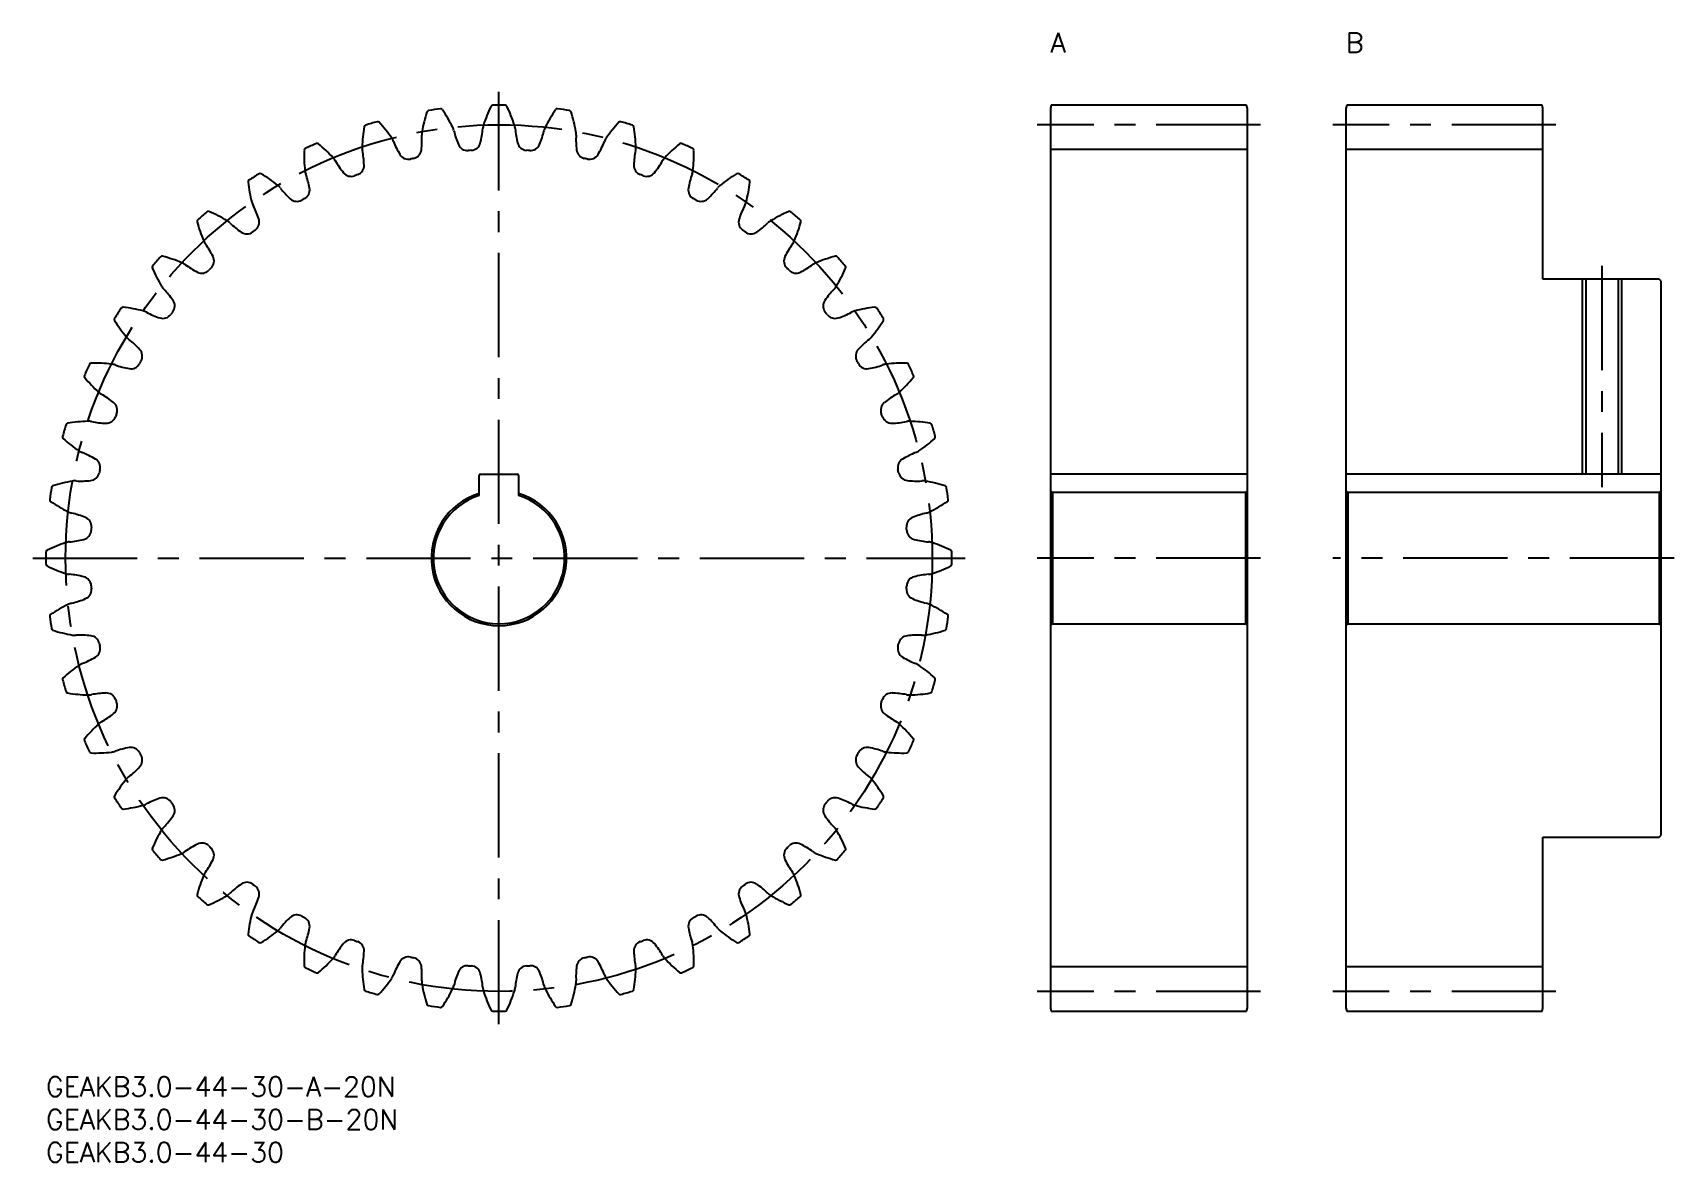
# Model space of a CAD drawing. Extents: x -2 to 248, y -13 to 159.
import ezdxf

# ---------------------------------------------------------------- set-up
doc = ezdxf.new("R2010")
doc.units = 0
doc.header["$LTSCALE"] = 0.5
doc.linetypes.add('CENTER', pattern=[50.8, 31.75, -6.35, 6.35, -6.35])
for name, color, linetype in [('MSM_CENTER', 1, 'CENTER'), ('MSM_CONTINUOUS', 7, 'CONTINUOUS'), ('MSM_NARROW', 5, 'CONTINUOUS'), ('MSM_PART_NUMBER', 7, 'CONTINUOUS')]:
    doc.layers.add(name, color=color, linetype=linetype)
doc.styles.get("Standard").update_dxf_attribs({"font": 'txt.shx', "height": 1, "bigfont": 'bigfont.shx'})

# ---------------------------------------------------------------- blocks, each defined once
blk = doc.blocks.new('*U2')
at = {"layer": 'MSM_PART_NUMBER'}
blk.add_text('GEAKB3.0-44-30-A-20N', height=3, dxfattribs=at).set_placement((0, -3))
blk = doc.blocks.new('*U3')
at = {"layer": 'MSM_PART_NUMBER'}
blk.add_text('GEAKB3.0-44-30-B-20N', height=3, dxfattribs=at).set_placement((0, -8))
blk = doc.blocks.new('*U5')
at = {"layer": 'MSM_PART_NUMBER'}
blk.add_text('GEAKB3.0-44-30', height=3, dxfattribs=at).set_placement((0, -13))
blk = doc.blocks.new('*U6')
at = {"layer": 'MSM_PART_NUMBER'}
blk.add_text('A', height=3, dxfattribs=at).set_placement((153, 156))
blk = doc.blocks.new('*U7')
at = {"layer": 'MSM_PART_NUMBER'}
blk.add_text('B', height=3, dxfattribs=at).set_placement((198, 156))

msp = doc.modelspace()

# ---------------------------------------------------------------- linework, layer by layer
at = {"layer": 'MSM_CENTER'}
for p, q in [((69, 8), (69, 150)), ((185, 145), (151, 145)), ((230, 145), (196, 145)), ((237, 123.5), (237, 89.8)), ((-2, 79), (140, 79)), ((185, 79), (151, 79)), ((248, 79), (196, 79)), ((185, 13), (151, 13)), ((230, 13), (196, 13))]:
    msp.add_line(p, q, dxfattribs=at)
msp.add_circle((69, 79), 66, dxfattribs=at)
at = {"layer": 'MSM_CONTINUOUS'}
for p, q in [((153.13, 148), (153, 147.5)), ((153, 147.5), (153, 10.5)), ((182.87, 148), (153.13, 148)), ((183, 147.5), (182.87, 148)), ((183, 10.5), (183, 147.5)), ((198.13, 148), (198, 147.5)), ((198, 147.5), (198, 10.5)), ((227.87, 148), (198.13, 148)), ((228, 147.5), (227.87, 148)), ((228, 121.5), (228, 147.5)), ((183, 141.25), (153, 141.25)), ((228, 141.25), (198, 141.25)), ((245.7, 121.5), (228, 121.5)), ((234.54, 121.5), (234.54, 91.8)), ((239.46, 121.5), (239.46, 91.8)), ((246, 121.2), (245.7, 121.5)), ((246, 36.8), (246, 121.2)), ((66, 88.54), (66, 91.6)), ((66.2, 91.8), (71.8, 91.8)), ((72, 91.6), (72, 88.54)), ((183, 91.8), (153, 91.8)), ((246, 91.8), (198, 91.8)), ((153, 89.3), (153.3, 89)), ((153.3, 89), (153.3, 69)), ((182.7, 89), (153.3, 89)), ((182.7, 89), (183, 89.3)), ((182.7, 89), (182.7, 69)), ((198, 89.3), (198.3, 89)), ((198.3, 89), (198.3, 69)), ((245.7, 89), (198.3, 89)), ((245.7, 89), (246, 89.3)), ((245.7, 89), (245.7, 69)), ((153.3, 69), (153, 68.7)), ((153.3, 69), (182.7, 69)), ((183, 68.7), (182.7, 69)), ((198.3, 69), (198, 68.7)), ((198.3, 69), (245.7, 69)), ((246, 68.7), (245.7, 69)), ((228, 10.5), (228, 36.5)), ((228, 36.5), (245.7, 36.5)), ((245.7, 36.5), (246, 36.8)), ((183, 16.75), (153, 16.75)), ((228, 16.75), (198, 16.75)), ((153, 10.5), (153.13, 10)), ((153.13, 10), (182.87, 10)), ((182.87, 10), (183, 10.5)), ((198, 10.5), (198.13, 10)), ((198.13, 10), (227.87, 10)), ((227.87, 10), (228, 10.5))]:
    msp.add_line(p, q, dxfattribs=at)
for centre, radius, start, end in [((87.57, 138.18), 22, 153.9856, 162.0455), ((68.07, 147.69), 0.3, 90.7744, 153.9856), ((69, 79), 69, 89.2256, 90.7744), ((69.93, 147.69), 0.3, 26.0144, 89.2256), ((50.43, 138.18), 22, 17.9545, 26.0144), ((69, 79), 69, 105.5892, 107.138), ((50.54, 145.17), 0.3, 42.378, 105.5892), ((34.51, 130.55), 22, 34.3182, 42.378), ((78.96, 140.22), 22, 162.1674, 170.2273), ((58.3, 146.86), 0.3, 98.9562, 162.1674), ((69, 79), 69, 97.4074, 98.9562), ((60.14, 147.13), 0.3, 34.1962, 97.4074), ((42.19, 134.93), 22, 26.1364, 34.1962), ((95.81, 134.93), 22, 145.8038, 153.8636), ((77.86, 147.13), 0.3, 82.5926, 145.8038), ((69, 79), 69, 81.0438, 82.5926), ((79.7, 146.86), 0.3, 17.8326, 81.0438), ((59.04, 140.22), 22, 9.7727, 17.8326), ((103.49, 130.55), 22, 137.622, 145.6818), ((87.46, 145.17), 0.3, 74.4108, 137.622), ((69, 79), 69, 72.862, 74.4108), ((70.15, 141.01), 22, 170.3492, 178.4091), ((48.76, 144.65), 0.3, 107.138, 170.3492), ((50.63, 141.55), 2.48, 21.4854, 34.3182), ((43.73, 142.68), 13.54, 353.6209, 3.0293), ((59.72, 143.53), 2.48, 170.2273, 183.0601), ((59.72, 143.53), 2.48, 13.3036, 26.1364), ((75.31, 147.22), 13.54, 193.3343, 202.7428), ((53.05, 145.63), 13.54, 345.4391, 354.8475), ((69, 144.19), 2.48, 162.0455, 174.8782), ((69, 144.19), 2.48, 5.1218, 17.9545), ((84.95, 145.63), 13.54, 185.1525, 194.5609), ((62.69, 147.22), 13.54, 337.2572, 346.6657), ((78.28, 143.53), 2.48, 153.8636, 166.6964), ((78.28, 143.53), 2.48, 356.9399, 9.7727), ((94.27, 142.68), 13.54, 176.9707, 186.3791), ((87.37, 141.55), 2.48, 145.6818, 158.5146), ((89.24, 144.65), 0.3, 9.6508, 72.862), ((67.85, 141.01), 22, 1.5909, 9.6508), ((61.31, 140.54), 22, 178.5311, 186.5909), ((39.62, 141.1), 0.3, 115.3199, 178.5311), ((69, 79), 69, 113.7711, 115.3199), ((41.31, 141.87), 0.3, 50.5598, 113.7711), ((27.52, 125.11), 22, 42.5, 50.5598), ((50.63, 141.55), 2.48, 178.4091, 191.2419), ((34.92, 138.44), 13.54, 1.8027, 11.2111), ((65.53, 147.43), 13.54, 201.5161, 210.9246), ((55.2, 141.24), 1.5, 210.9246, 282.4975), ((55.69, 141.35), 1.5, 282.0479, 353.6209), ((64.2, 142.57), 1.5, 202.7428, 274.3157), ((69, 79), 62.25, 93.8661, 94.3157), ((64.7, 142.6), 1.5, 273.8661, 345.439), ((73.3, 142.6), 1.5, 194.561, 266.1339), ((69, 79), 62.25, 85.6843, 86.1339), ((73.8, 142.57), 1.5, 265.6843, 337.2572), ((82.31, 141.35), 1.5, 186.3791, 257.9521), ((82.8, 141.24), 1.5, 257.5025, 329.0754), ((72.47, 147.43), 13.54, 329.0754, 338.4839), ((103.08, 138.44), 13.54, 168.7889, 178.1973), ((87.37, 141.55), 2.48, 348.7581, 1.5909), ((110.48, 125.11), 22, 129.4402, 137.5), ((96.69, 141.87), 0.3, 66.2289, 129.4402), ((69, 79), 69, 64.6801, 66.2289), ((98.38, 141.1), 0.3, 1.4689, 64.6801), ((76.69, 140.54), 22, 353.4091, 1.4689), ((69, 79), 69, 121.9529, 123.5017), ((32.64, 137.29), 0.3, 58.7417, 121.9529), ((21.38, 118.74), 22, 50.6818, 58.7417), ((41.92, 138.3), 2.48, 186.5909, 199.4237), ((41.92, 138.3), 2.48, 29.6672, 42.5), ((55.83, 146.24), 13.54, 209.6979, 219.1064), ((46.49, 138.64), 1.5, 219.1064, 290.6793), ((46.96, 138.82), 1.5, 290.2298, 1.8027), ((69, 79), 62.25, 102.0479, 102.4975), ((69, 79), 62.25, 77.5025, 77.9521), ((91.04, 138.82), 1.5, 178.1973, 249.7702), ((91.51, 138.64), 1.5, 249.3206, 320.8936), ((82.17, 146.24), 13.54, 320.8936, 330.3021), ((96.08, 138.3), 2.48, 137.5, 150.3328), ((96.08, 138.3), 2.48, 340.5763, 353.4091), ((116.62, 118.74), 22, 121.2583, 129.3182), ((105.36, 137.29), 0.3, 58.0471, 121.2583), ((69, 79), 69, 56.4983, 58.0471), ((31.08, 136.29), 0.3, 123.5017, 186.7129), ((52.63, 138.82), 22, 186.7129, 194.7727), ((33.75, 133.85), 2.48, 37.849, 50.6818), ((46.39, 143.68), 13.54, 217.8798, 227.2882), ((38.67, 135.07), 1.5, 298.4116, 9.9845), ((26.81, 132.98), 13.54, 9.9845, 19.393), ((69, 79), 62.25, 110.2298, 110.6793), ((69, 79), 62.25, 69.3207, 69.7702), ((99.33, 135.07), 1.5, 170.0155, 241.5884), ((111.19, 132.98), 13.54, 160.607, 170.0155), ((91.61, 143.68), 13.54, 312.7118, 322.1202), ((104.25, 133.85), 2.48, 129.3182, 142.151), ((85.37, 138.82), 22, 345.2273, 353.2871), ((106.92, 136.29), 0.3, 353.2871, 56.4983), ((33.75, 133.85), 2.48, 194.7727, 207.6055), ((19.56, 126.43), 13.54, 18.1663, 27.5748), ((38.23, 134.83), 1.5, 227.2882, 298.8612), ((69, 79), 62.25, 118.4116, 118.8612), ((69, 79), 62.25, 61.1388, 61.5884), ((99.77, 134.83), 1.5, 241.1388, 312.7118), ((118.44, 126.43), 13.54, 152.4252, 161.8337), ((104.25, 133.85), 2.48, 332.3945, 345.2273), ((23.31, 130.31), 0.3, 131.6835, 194.8947), ((44.28, 135.89), 22, 194.8947, 202.9545), ((69, 79), 69, 130.1347, 131.6835), ((24.72, 131.52), 0.3, 66.9235, 130.1347), ((16.21, 111.56), 22, 58.8636, 66.9235), ((26.31, 128.27), 2.48, 46.0309, 58.8636), ((37.42, 139.8), 13.54, 226.0616, 235.47), ((31, 130.18), 1.5, 306.5934, 18.1663), ((107, 130.18), 1.5, 161.8337, 233.4066), ((100.58, 139.8), 13.54, 304.53, 313.9384), ((111.69, 128.27), 2.48, 121.1364, 133.9691), ((121.79, 111.56), 22, 113.0765, 121.1364), ((113.28, 131.52), 0.3, 49.8653, 113.0765), ((69, 79), 69, 48.3165, 49.8653), ((93.72, 135.89), 22, 337.0455, 345.1053), ((114.69, 130.31), 0.3, 345.1053, 48.3165), ((30.6, 129.88), 1.5, 235.47, 307.043), ((69, 79), 62.25, 126.5934, 127.043), ((69, 79), 62.25, 52.957, 53.4066), ((107.4, 129.88), 1.5, 232.957, 304.53), ((26.31, 128.27), 2.48, 202.9545, 215.7873), ((13.31, 118.91), 13.54, 26.3481, 35.7566), ((124.69, 118.91), 13.54, 144.2434, 153.6519), ((111.69, 128.27), 2.48, 324.2127, 337.0455), ((16.48, 123.28), 0.3, 139.8653, 203.0765), ((36.44, 131.79), 22, 203.0765, 211.1364), ((69, 79), 69, 138.3165, 139.8653), ((17.69, 124.69), 0.3, 75.1053, 138.3165), ((12.11, 103.72), 22, 67.0455, 75.1053), ((19.73, 121.69), 2.48, 54.2127, 67.0455), ((29.09, 134.69), 13.54, 234.2434, 243.6519), ((23.75, 123.9), 1.5, 243.6519, 315.2248), ((69, 79), 62.25, 134.7752, 135.2248), ((24.1, 124.25), 1.5, 314.7752, 26.3481), ((113.9, 124.25), 1.5, 153.6519, 225.2248), ((69, 79), 62.25, 44.7752, 45.2248), ((114.25, 123.9), 1.5, 224.7752, 296.3481), ((108.91, 134.69), 13.54, 296.3481, 305.7566), ((118.27, 121.69), 2.48, 112.9545, 125.7873), ((125.89, 103.72), 22, 104.8947, 112.9545), ((120.31, 124.69), 0.3, 41.6835, 104.8947), ((101.56, 131.79), 22, 328.8636, 336.9235), ((69, 79), 69, 40.1347, 41.6835), ((121.52, 123.28), 0.3, 336.9235, 40.1347), ((19.73, 121.69), 2.48, 211.1364, 223.9691), ((118.27, 121.69), 2.48, 316.0309, 328.8636), ((8.2, 110.58), 13.54, 34.53, 43.9384), ((18.12, 117.4), 1.5, 322.957, 34.53), ((119.88, 117.4), 1.5, 145.47, 217.043), ((129.8, 110.58), 13.54, 136.0616, 145.47), ((10.71, 115.36), 0.3, 148.0471, 211.2583), ((69, 79), 69, 146.4983, 148.0471), ((29.26, 126.62), 22, 211.2583, 219.3182), ((11.71, 116.92), 0.3, 83.2871, 146.4983), ((9.18, 95.37), 22, 75.2273, 83.2871), ((14.15, 114.25), 2.48, 62.3945, 75.2273), ((21.57, 128.44), 13.54, 242.4252, 251.8337), ((17.82, 117), 1.5, 251.8337, 323.4066), ((69, 79), 62.25, 142.957, 143.4066), ((69, 79), 62.25, 36.5934, 37.043), ((120.18, 117), 1.5, 216.5934, 288.1663), ((116.43, 128.44), 13.54, 288.1663, 297.5748), ((123.85, 114.25), 2.48, 104.7727, 117.6055), ((128.82, 95.37), 22, 96.7129, 104.7727), ((108.74, 126.62), 22, 320.6818, 328.7417), ((126.29, 116.92), 0.3, 33.5017, 96.7129), ((69, 79), 69, 31.9529, 33.5017), ((127.29, 115.36), 0.3, 328.7417, 31.9529), ((14.15, 114.25), 2.48, 219.3182, 232.151), ((123.85, 114.25), 2.48, 307.849, 320.6818), ((4.32, 101.61), 13.54, 42.7118, 52.1202), ((13.17, 109.77), 1.5, 331.1388, 42.7118), ((124.83, 109.77), 1.5, 137.2882, 208.8612), ((133.68, 101.61), 13.54, 127.8798, 137.2882), ((69, 79), 69, 154.6801, 156.2289), ((6.9, 108.38), 0.3, 91.4689, 154.6801), ((7.46, 86.69), 22, 83.4091, 91.4689), ((9.7, 106.08), 2.48, 70.5763, 83.4091), ((15.02, 121.19), 13.54, 250.607, 260.0155), ((12.93, 109.33), 1.5, 260.0155, 331.5884), ((69, 79), 62.25, 151.1388, 151.5884), ((69, 79), 62.25, 28.4116, 28.8612), ((125.07, 109.33), 1.5, 208.4116, 279.9845), ((122.98, 121.19), 13.54, 279.9845, 289.393), ((128.3, 106.08), 2.48, 96.5909, 109.4237), ((130.54, 86.69), 22, 88.5311, 96.5909), ((131.1, 108.38), 0.3, 25.3199, 88.5311), ((69, 79), 69, 23.7711, 25.3199), ((6.13, 106.69), 0.3, 156.2289, 219.4402), ((22.89, 120.48), 22, 219.4402, 227.5), ((115.11, 120.48), 22, 312.5, 320.5598), ((131.87, 106.69), 0.3, 320.5598, 23.7711), ((9.7, 106.08), 2.48, 227.5, 240.3328), ((1.76, 92.17), 13.54, 50.8936, 60.3021), ((9.36, 101.51), 1.5, 339.3207, 50.8936), ((128.64, 101.51), 1.5, 129.1064, 200.6793), ((136.24, 92.17), 13.54, 119.6979, 129.1064), ((128.3, 106.08), 2.48, 299.6672, 312.5), ((9.18, 101.04), 1.5, 268.1973, 339.7702), ((69, 79), 62.25, 159.3207, 159.7702), ((69, 79), 62.25, 20.2298, 20.6793), ((128.82, 101.04), 1.5, 200.2297, 271.8027), ((2.83, 97.46), 0.3, 164.4108, 227.622), ((69, 79), 69, 162.862, 164.4108), ((3.35, 99.24), 0.3, 99.6508, 162.862), ((6.99, 77.85), 22, 91.5909, 99.6508), ((6.45, 97.37), 2.48, 78.7581, 91.5909), ((9.56, 113.08), 13.54, 258.7889, 268.1973), ((128.44, 113.08), 13.54, 271.8027, 281.2111), ((131.55, 97.37), 2.48, 88.4091, 101.2419), ((131.01, 77.85), 22, 80.3492, 88.4091), ((134.65, 99.24), 0.3, 17.138, 80.3492), ((69, 79), 69, 15.5892, 17.138), ((135.17, 97.46), 0.3, 312.378, 15.5892), ((17.45, 113.49), 22, 227.622, 235.6818), ((6.45, 97.37), 2.48, 235.6818, 248.5146), ((0.57, 82.47), 13.54, 59.0754, 68.4839), ((137.43, 82.47), 13.54, 111.5161, 120.9246), ((131.55, 97.37), 2.48, 291.4854, 304.3182), ((120.55, 113.49), 22, 304.3182, 312.378), ((6.76, 92.8), 1.5, 347.5025, 59.0754), ((131.24, 92.8), 1.5, 120.9246, 192.4975), ((7.78, 69.04), 22, 99.7727, 107.8326), ((4.47, 88.28), 2.48, 86.9399, 99.7727), ((5.32, 104.27), 13.54, 266.9707, 276.3791), ((6.65, 92.31), 1.5, 276.3791, 347.9521), ((69, 79), 62.25, 167.5025, 167.9521), ((66.2, 91.6), 0.2, 90, 180), ((71.8, 91.6), 0.2, 0, 90), ((69, 79), 62.25, 12.0479, 12.4975), ((131.35, 92.31), 1.5, 192.0479, 263.6209), ((132.68, 104.27), 13.54, 263.6209, 273.0293), ((133.53, 88.28), 2.48, 80.2273, 93.0601), ((130.22, 69.04), 22, 72.1674, 80.2273), ((0.87, 87.86), 0.3, 172.5926, 235.8038), ((69, 79), 69, 171.0438, 172.5926), ((13.07, 105.81), 22, 235.8038, 243.8636), ((1.14, 89.7), 0.3, 107.8326, 171.0438), ((69, 79), 10.3, 106.9335, 73.0665), ((69, 79), 10, 107.4576, 72.5424), ((124.93, 105.81), 22, 296.1364, 304.1962), ((136.86, 89.7), 0.3, 8.9562, 72.1674), ((69, 79), 69, 7.4074, 8.9562), ((137.13, 87.86), 0.3, 304.1962, 7.4074), ((4.47, 88.28), 2.48, 243.8636, 256.6964), ((0.78, 72.69), 13.54, 67.2572, 76.6657), ((5.43, 83.8), 1.5, 355.6843, 67.2572), ((132.57, 83.8), 1.5, 112.7428, 184.3157), ((137.22, 72.69), 13.54, 103.3343, 112.7428), ((133.53, 88.28), 2.48, 283.3036, 296.1364), ((5.4, 83.3), 1.5, 284.561, 356.1339), ((69, 79), 62.25, 175.6843, 176.1339), ((69, 79), 62.25, 3.8661, 4.3157), ((132.6, 83.3), 1.5, 183.8661, 255.439), ((0.31, 79.93), 0.3, 116.0144, 179.2256), ((9.82, 60.43), 22, 107.9545, 116.0144), ((3.81, 79), 2.48, 95.1218, 107.9545), ((2.37, 94.95), 13.54, 275.1525, 284.5609), ((135.63, 94.95), 13.54, 255.4391, 264.8475), ((134.19, 79), 2.48, 72.0455, 84.8782), ((128.18, 60.43), 22, 63.9856, 72.0455), ((137.69, 79.93), 0.3, 0.7744, 63.9856), ((69, 79), 69, 179.2256, 180.7744), ((0.31, 78.07), 0.3, 180.7744, 243.9856), ((9.82, 97.57), 22, 243.9856, 252.0455), ((128.18, 97.57), 22, 287.9545, 296.0144), ((137.69, 78.07), 0.3, 296.0143, 359.2256), ((69, 79), 69, 359.2256, 0.7744), ((3.81, 79), 2.48, 252.0455, 264.8782), ((2.37, 63.05), 13.54, 75.4391, 84.8475), ((5.4, 74.7), 1.5, 3.8661, 75.439), ((132.6, 74.7), 1.5, 104.5609, 176.1339), ((135.63, 63.05), 13.54, 95.1525, 104.5609), ((134.19, 79), 2.48, 275.1218, 287.9545), ((0.78, 85.31), 13.54, 283.3343, 292.7428), ((5.43, 74.2), 1.5, 292.7428, 4.3157), ((69, 79), 62.25, 183.8661, 184.3157), ((69, 79), 62.25, 355.6843, 356.1339), ((132.57, 74.2), 1.5, 175.6843, 247.2572), ((137.22, 85.31), 13.54, 247.2572, 256.6657), ((0.87, 70.14), 0.3, 124.1962, 187.4074), ((69, 79), 69, 187.4074, 188.9562), ((13.07, 52.19), 22, 116.1364, 124.1962), ((4.47, 69.72), 2.48, 103.3036, 116.1364), ((133.53, 69.72), 2.48, 63.8636, 76.6964), ((124.93, 52.19), 22, 55.8038, 63.8636), ((69, 79), 69, 351.0438, 352.5926), ((137.13, 70.14), 0.3, 352.5926, 55.8038), ((1.14, 68.3), 0.3, 188.9562, 252.1674), ((7.78, 88.96), 22, 252.1674, 260.2273), ((130.22, 88.96), 22, 279.7727, 287.8326), ((136.86, 68.3), 0.3, 287.8326, 351.0438), ((4.47, 69.72), 2.48, 260.2273, 273.0601), ((5.32, 53.73), 13.54, 83.6209, 93.0293), ((6.65, 65.69), 1.5, 12.0479, 83.6209), ((6.76, 65.2), 1.5, 300.9246, 12.4975), ((69, 79), 62.25, 192.0479, 192.4975), ((131.24, 65.2), 1.5, 167.5025, 239.0754), ((69, 79), 62.25, 347.5025, 347.9521), ((131.35, 65.69), 1.5, 96.3791, 167.9521), ((132.68, 53.73), 13.54, 86.9707, 96.3791), ((133.53, 69.72), 2.48, 266.9399, 279.7727), ((17.45, 44.51), 22, 124.3182, 132.378), ((6.45, 60.63), 2.48, 111.4854, 124.3182), ((0.57, 75.53), 13.54, 291.5161, 300.9246), ((137.43, 75.53), 13.54, 239.0754, 248.4839), ((131.55, 60.63), 2.48, 55.6818, 68.5146), ((120.55, 44.51), 22, 47.622, 55.6818), ((2.83, 60.54), 0.3, 132.378, 195.5892), ((69, 79), 69, 195.5892, 197.138), ((69, 79), 69, 342.862, 344.4108), ((135.17, 60.54), 0.3, 344.4108, 47.622), ((3.35, 58.76), 0.3, 197.1383, 260.3492), ((6.99, 80.15), 22, 260.3492, 268.4091), ((6.45, 60.63), 2.48, 268.4091, 281.2419), ((9.56, 44.92), 13.54, 91.8027, 101.2111), ((9.18, 56.96), 1.5, 20.2297, 91.8027), ((128.82, 56.96), 1.5, 88.1973, 159.7702), ((128.44, 44.92), 13.54, 78.7889, 88.1973), ((131.55, 60.63), 2.48, 258.7581, 271.5909), ((131.01, 80.15), 22, 271.5909, 279.6508), ((134.65, 58.76), 0.3, 279.6508, 342.862), ((1.76, 65.83), 13.54, 299.6979, 309.1064), ((9.36, 56.49), 1.5, 309.1064, 20.6793), ((69, 79), 62.25, 200.2298, 200.6793), ((128.64, 56.49), 1.5, 159.3206, 230.8936), ((69, 79), 62.25, 339.3207, 339.7702), ((136.24, 65.83), 13.54, 230.8936, 240.3021), ((22.89, 37.52), 22, 132.5, 140.5598), ((9.7, 51.92), 2.48, 119.6672, 132.5), ((128.3, 51.92), 2.48, 47.5, 60.3328), ((115.11, 37.52), 22, 39.4402, 47.5), ((6.13, 51.31), 0.3, 140.5598, 203.7711), ((69, 79), 69, 203.7711, 205.3199), ((15.02, 36.81), 13.54, 99.9845, 109.393), ((12.93, 48.67), 1.5, 28.4116, 99.9845), ((125.07, 48.67), 1.5, 80.0155, 151.5884), ((122.98, 36.81), 13.54, 70.607, 80.0155), ((69, 79), 69, 334.6801, 336.2289), ((131.87, 51.31), 0.3, 336.2289, 39.4402), ((6.9, 49.62), 0.3, 205.3201, 268.5311), ((7.46, 71.31), 22, 268.5311, 276.5909), ((9.7, 51.92), 2.48, 276.5909, 289.4237), ((69, 79), 62.25, 208.4116, 208.8612), ((13.17, 48.23), 1.5, 317.2882, 28.8612), ((124.83, 48.23), 1.5, 151.1388, 222.7118), ((69, 79), 62.25, 331.1388, 331.5884), ((128.3, 51.92), 2.48, 250.5763, 263.4091), ((130.54, 71.31), 22, 263.4091, 271.4689), ((131.1, 49.62), 0.3, 271.4689, 334.6801), ((29.26, 31.38), 22, 140.6818, 148.7417), ((14.15, 43.75), 2.48, 127.849, 140.6818), ((4.32, 56.39), 13.54, 307.8798, 317.2882), ((133.68, 56.39), 13.54, 222.7118, 232.1202), ((123.85, 43.75), 2.48, 39.3182, 52.151), ((108.74, 31.38), 22, 31.2583, 39.3182), ((10.71, 42.64), 0.3, 148.7417, 211.9529), ((127.29, 42.64), 0.3, 328.0471, 31.2583), ((69, 79), 69, 211.9529, 213.5017), ((11.71, 41.08), 0.3, 213.5019, 276.7129), ((9.18, 62.63), 22, 276.7129, 284.7727), ((14.15, 43.75), 2.48, 284.7727, 297.6055), ((21.57, 29.56), 13.54, 108.1663, 117.5748), ((17.82, 41), 1.5, 36.5934, 108.1663), ((69, 79), 62.25, 216.5934, 217.043), ((18.12, 40.6), 1.5, 325.47, 37.043), ((119.88, 40.6), 1.5, 142.957, 214.53), ((69, 79), 62.25, 322.957, 323.4066), ((120.18, 41), 1.5, 71.8337, 143.4066), ((116.43, 29.56), 13.54, 62.4252, 71.8337), ((123.85, 43.75), 2.48, 242.3945, 255.2273), ((128.82, 62.63), 22, 255.2273, 263.2871), ((126.29, 41.08), 0.3, 263.2871, 326.4983), ((69, 79), 69, 326.4983, 328.0471), ((36.44, 26.21), 22, 148.8636, 156.9235), ((19.73, 36.31), 2.48, 136.0309, 148.8636), ((8.2, 47.42), 13.54, 316.0616, 325.47), ((129.8, 47.42), 13.54, 214.53, 223.9384), ((118.27, 36.31), 2.48, 31.1364, 43.9691), ((101.56, 26.21), 22, 23.0765, 31.1364), ((29.09, 23.31), 13.54, 116.3481, 125.7566), ((23.75, 34.1), 1.5, 44.7752, 116.3481), ((69, 79), 62.25, 224.7752, 225.2248), ((69, 79), 62.25, 314.7752, 315.2248), ((114.25, 34.1), 1.5, 63.6519, 135.2248), ((108.91, 23.31), 13.54, 54.2434, 63.6519), ((16.48, 34.72), 0.3, 156.9235, 220.1347), ((69, 79), 69, 220.1347, 221.6835), ((17.69, 33.31), 0.3, 221.6837, 284.8947), ((12.11, 54.28), 22, 284.8947, 292.9545), ((19.73, 36.31), 2.48, 292.9545, 305.7873), ((13.31, 39.09), 13.54, 324.2434, 333.6519), ((24.1, 33.75), 1.5, 333.6519, 45.2248), ((113.9, 33.75), 1.5, 134.7752, 206.3481), ((124.69, 39.09), 13.54, 206.3481, 215.7566), ((118.27, 36.31), 2.48, 234.2127, 247.0455), ((125.89, 54.28), 22, 247.0455, 255.1053), ((120.31, 33.31), 0.3, 255.1053, 318.3165), ((69, 79), 69, 318.3165, 319.8653), ((121.52, 34.72), 0.3, 319.8653, 23.0765), ((44.28, 22.11), 22, 157.0455, 165.1053), ((26.31, 29.73), 2.48, 144.2127, 157.0455), ((111.69, 29.73), 2.48, 22.9545, 35.7873), ((93.72, 22.11), 22, 14.8947, 22.9545), ((23.31, 27.69), 0.3, 165.1053, 228.3165), ((16.21, 46.44), 22, 293.0765, 301.1364), ((26.31, 29.73), 2.48, 301.1364, 313.9691), ((37.42, 18.2), 13.54, 124.53, 133.9384), ((30.6, 28.12), 1.5, 52.957, 124.53), ((69, 79), 62.25, 232.957, 233.4066), ((31, 27.82), 1.5, 341.8337, 53.4066), ((107, 27.82), 1.5, 126.5934, 198.1663), ((69, 79), 62.25, 306.5934, 307.043), ((107.4, 28.12), 1.5, 55.47, 127.043), ((100.58, 18.2), 13.54, 46.0616, 55.47), ((111.69, 29.73), 2.48, 226.0309, 238.8636), ((121.79, 46.44), 22, 238.8636, 246.9235), ((114.69, 27.69), 0.3, 311.6835, 14.8947), ((69, 79), 69, 228.3165, 229.8653), ((24.72, 26.48), 0.3, 229.8656, 293.0765), ((33.75, 24.15), 2.48, 152.3945, 165.2273), ((19.56, 31.57), 13.54, 332.4252, 341.8337), ((118.44, 31.57), 13.54, 198.1663, 207.5748), ((104.25, 24.15), 2.48, 14.7727, 27.6055), ((113.28, 26.48), 0.3, 246.9235, 310.1347), ((69, 79), 69, 310.1347, 311.6835), ((52.63, 19.18), 22, 165.2273, 173.2871), ((33.75, 24.15), 2.48, 309.3182, 322.151), ((46.39, 14.32), 13.54, 132.7118, 142.1202), ((38.23, 23.17), 1.5, 61.1388, 132.7118), ((69, 79), 62.25, 241.1388, 241.5884), ((38.67, 22.93), 1.5, 350.0155, 61.5884), ((26.81, 25.02), 13.54, 340.607, 350.0155), ((99.33, 22.93), 1.5, 118.4116, 189.9845), ((111.19, 25.02), 13.54, 189.9845, 199.393), ((69, 79), 62.25, 298.4116, 298.8612), ((99.77, 23.17), 1.5, 47.2882, 118.8612), ((91.61, 14.32), 13.54, 37.8798, 47.2882), ((104.25, 24.15), 2.48, 217.849, 230.6818), ((85.37, 19.18), 22, 6.7129, 14.7727), ((31.08, 21.71), 0.3, 173.2871, 236.4983), ((69, 79), 69, 236.4983, 238.0471), ((32.64, 20.71), 0.3, 238.0471, 301.2583), ((21.38, 39.26), 22, 301.2583, 309.3182), ((41.92, 19.7), 2.48, 160.5763, 173.4091), ((55.83, 11.76), 13.54, 140.8936, 150.3021), ((46.49, 19.36), 1.5, 69.3207, 140.8936), ((69, 79), 62.25, 249.3207, 249.7702), ((46.96, 19.18), 1.5, 358.1973, 69.7702), ((91.04, 19.18), 1.5, 110.2297, 181.8027), ((69, 79), 62.25, 290.2298, 290.6793), ((91.51, 19.36), 1.5, 39.1064, 110.6793), ((82.17, 11.76), 13.54, 29.6979, 39.1064), ((96.08, 19.7), 2.48, 6.5909, 19.4237), ((116.62, 39.26), 22, 230.6818, 238.7417), ((105.36, 20.71), 0.3, 238.7417, 301.9529), ((69, 79), 69, 301.9529, 303.5017), ((106.92, 21.71), 0.3, 303.5019, 6.7129), ((61.31, 17.46), 22, 173.4091, 181.4689), ((27.52, 32.89), 22, 309.4402, 317.5), ((41.92, 19.7), 2.48, 317.5, 330.3328), ((34.92, 19.56), 13.54, 348.7889, 358.1973), ((65.53, 10.57), 13.54, 149.0754, 158.4839), ((55.2, 16.76), 1.5, 77.5025, 149.0754), ((69, 79), 62.25, 257.5025, 257.9521), ((55.69, 16.65), 1.5, 6.3791, 77.9521), ((82.31, 16.65), 1.5, 102.0479, 173.6209), ((69, 79), 62.25, 282.0479, 282.4975), ((82.8, 16.76), 1.5, 30.9246, 102.4975), ((72.47, 10.57), 13.54, 21.5161, 30.9246), ((103.08, 19.56), 13.54, 181.8027, 191.2111), ((96.08, 19.7), 2.48, 209.6672, 222.5), ((110.48, 32.89), 22, 222.5, 230.5598), ((76.69, 17.46), 22, 358.5311, 6.5909), ((39.62, 16.9), 0.3, 181.4689, 244.6801), ((69, 79), 69, 244.6801, 246.2289), ((41.31, 16.13), 0.3, 246.2289, 309.4402), ((50.63, 16.45), 2.48, 168.7581, 181.5909), ((70.15, 16.99), 22, 181.5909, 189.6508), ((34.51, 27.45), 22, 317.622, 325.6818), ((50.63, 16.45), 2.48, 325.6818, 338.5146), ((43.73, 15.32), 13.54, 356.9707, 6.3791), ((75.31, 10.78), 13.54, 157.2572, 166.6657), ((64.2, 15.43), 1.5, 85.6843, 157.2572), ((69, 79), 62.25, 265.6843, 266.1339), ((64.7, 15.4), 1.5, 14.561, 86.1339), ((53.05, 12.37), 13.54, 5.1525, 14.5609), ((84.95, 12.37), 13.54, 165.4391, 174.8475), ((73.3, 15.4), 1.5, 93.8661, 165.439), ((69, 79), 62.25, 273.8661, 274.3157), ((73.8, 15.43), 1.5, 22.7428, 94.3157), ((62.69, 10.78), 13.54, 13.3343, 22.7428), ((94.27, 15.32), 13.54, 173.6209, 183.0293), ((87.37, 16.45), 2.48, 201.4854, 214.3182), ((103.49, 27.45), 22, 214.3182, 222.378), ((67.85, 16.99), 22, 350.3492, 358.4091), ((87.37, 16.45), 2.48, 358.4091, 11.2419), ((96.69, 16.13), 0.3, 230.5598, 293.7711), ((69, 79), 69, 293.7711, 295.3199), ((98.38, 16.9), 0.3, 295.3201, 358.5311), ((48.76, 13.35), 0.3, 189.6508, 252.862), ((69, 79), 69, 252.862, 254.4108), ((50.54, 12.83), 0.3, 254.4108, 317.622), ((59.72, 14.47), 2.48, 176.9399, 189.7727), ((78.96, 17.78), 22, 189.7727, 197.8326), ((42.19, 23.07), 22, 325.8038, 333.8636), ((59.72, 14.47), 2.48, 333.8636, 346.6964), ((69, 13.81), 2.48, 185.1218, 197.9545), ((87.57, 19.82), 22, 197.9545, 206.0144), ((50.43, 19.82), 22, 333.9856, 342.0455), ((69, 13.81), 2.48, 342.0455, 354.8782), ((78.28, 14.47), 2.48, 193.3036, 206.1364), ((95.81, 23.07), 22, 206.1364, 214.1962), ((59.04, 17.78), 22, 342.1674, 350.2273), ((78.28, 14.47), 2.48, 350.2273, 3.0601), ((87.46, 12.83), 0.3, 222.378, 285.5892), ((69, 79), 69, 285.5892, 287.138), ((89.24, 13.35), 0.3, 287.1383, 350.3492), ((58.3, 11.14), 0.3, 197.8326, 261.0438), ((69, 79), 69, 261.0438, 262.5926), ((60.14, 10.87), 0.3, 262.5926, 325.8038), ((68.07, 10.31), 0.3, 206.0143, 269.2256), ((69, 79), 69, 269.2256, 270.7744), ((69.93, 10.31), 0.3, 270.7744, 333.9856), ((77.86, 10.87), 0.3, 214.1962, 277.4074), ((69, 79), 69, 277.4074, 278.9562), ((79.7, 11.14), 0.3, 278.9562, 342.1674)]:
    msp.add_arc(centre, radius, start, end, dxfattribs=at)
at = {"layer": 'MSM_NARROW'}
for p, q in [((234, 121.5), (234, 91.8)), ((240, 121.5), (240, 91.8))]:
    msp.add_line(p, q, dxfattribs=at)

# ---------------------------------------------------------------- block references
at = {"layer": 'MSM_CONTINUOUS'}
for name in ['*U6', '*U7', '*U2', '*U3', '*U5']:
    msp.add_blockref(name, (0, 0), dxfattribs=at)

doc.saveas('drawing.dxf')
